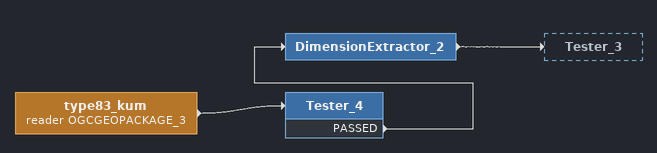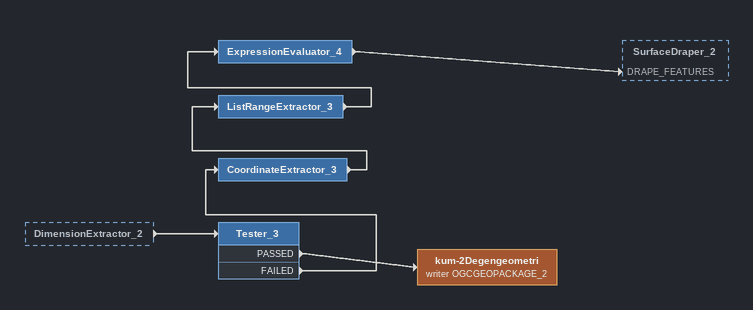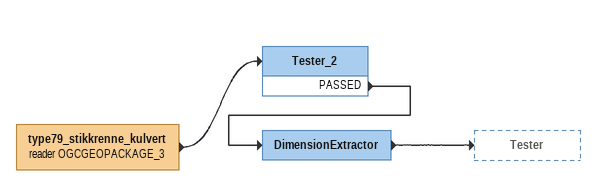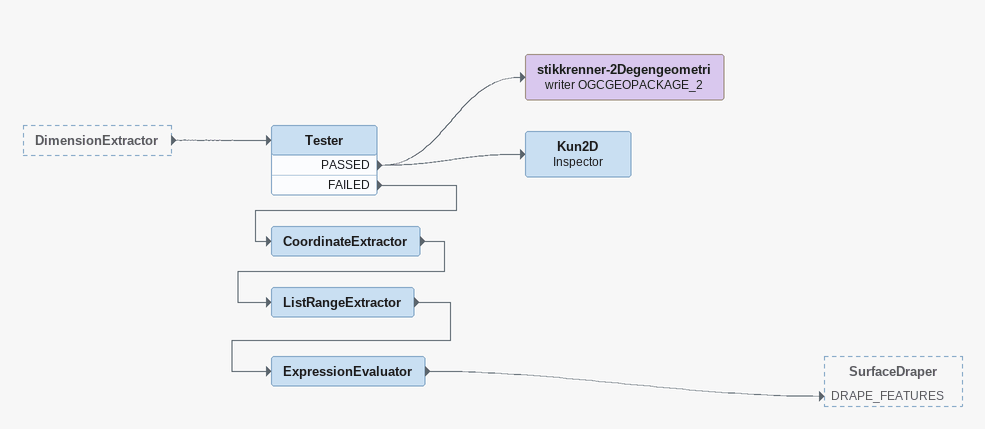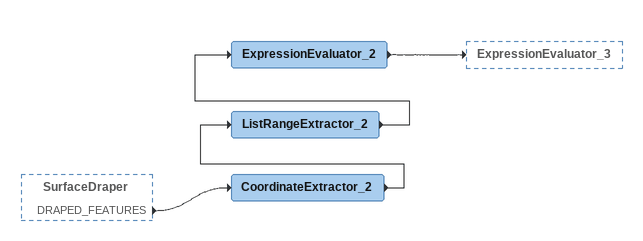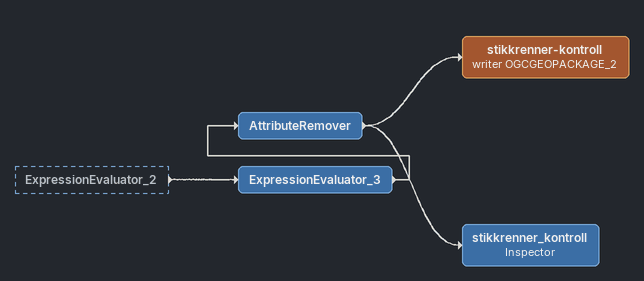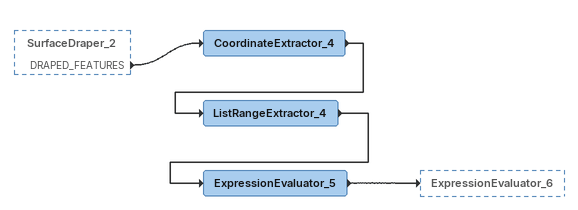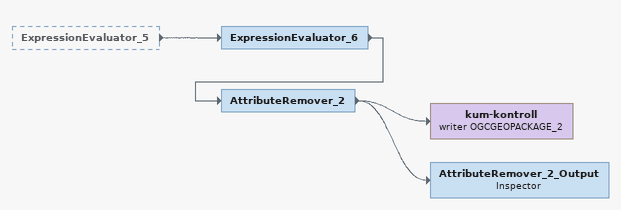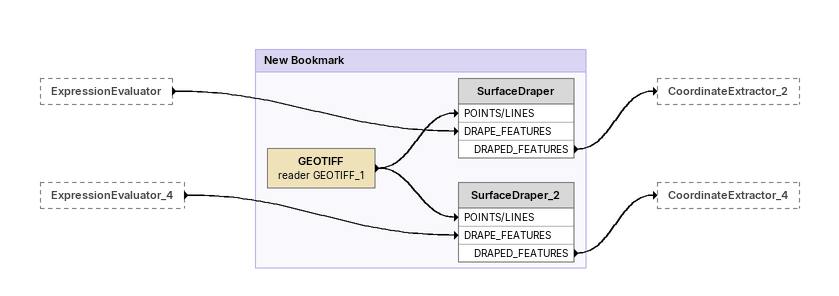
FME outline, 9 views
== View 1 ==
type83_kum (reader OGCGEOPACKAGE_3)
    -> Tester_4
Tester_4
    PASSED -> DimensionExtractor_2
DimensionExtractor_2
    -> Tester_3

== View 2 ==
DimensionExtractor_2 [outside]
    -> Tester_3
Tester_3
    PASSED -> kum-2Degengeometri (writer OGCGEOPACKAGE_2)
    FAILED -> CoordinateExtractor_3
CoordinateExtractor_3
    -> ListRangeExtractor_3
ListRangeExtractor_3
    -> ExpressionEvaluator_4
ExpressionEvaluator_4
    -> SurfaceDraper_2 [DRAPE_FEATURES]
kum-2Degengeometri (writer OGCGEOPACKAGE_2)

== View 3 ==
type79_stikkrenne_kulvert (reader OGCGEOPACKAGE_3)
    -> Tester_2
Tester_2
    PASSED -> DimensionExtractor
DimensionExtractor
    -> Tester

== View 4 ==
DimensionExtractor [outside]
    -> Tester
Tester
    PASSED -> stikkrenner-2Degengeometri (writer OGCGEOPACKAGE_2)
    PASSED -> Kun2D
    FAILED -> CoordinateExtractor
stikkrenner-2Degengeometri (writer OGCGEOPACKAGE_2)
Kun2D: Inspector
CoordinateExtractor
    -> ListRangeExtractor
ListRangeExtractor
    -> ExpressionEvaluator
ExpressionEvaluator
    -> SurfaceDraper [DRAPE_FEATURES]

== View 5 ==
SurfaceDraper [outside]
    DRAPED_FEATURES -> CoordinateExtractor_2
CoordinateExtractor_2
    -> ListRangeExtractor_2
ListRangeExtractor_2
    -> ExpressionEvaluator_2
ExpressionEvaluator_2
    -> ExpressionEvaluator_3

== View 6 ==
ExpressionEvaluator_2 [outside]
    -> ExpressionEvaluator_3
ExpressionEvaluator_3
    -> AttributeRemover
AttributeRemover
    -> stikkrenner_kontroll
    -> stikkrenner-kontroll (writer OGCGEOPACKAGE_2)
stikkrenner-kontroll (writer OGCGEOPACKAGE_2)
stikkrenner_kontroll: Inspector

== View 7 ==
SurfaceDraper_2 [outside]
    DRAPED_FEATURES -> CoordinateExtractor_4
CoordinateExtractor_4
    -> ListRangeExtractor_4
ListRangeExtractor_4
    -> ExpressionEvaluator_5
ExpressionEvaluator_5
    -> ExpressionEvaluator_6

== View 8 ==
ExpressionEvaluator_5 [outside]
    -> ExpressionEvaluator_6
ExpressionEvaluator_6
    -> AttributeRemover_2
AttributeRemover_2
    -> kum-kontroll (writer OGCGEOPACKAGE_2)
    -> AttributeRemover_2_Output
kum-kontroll (writer OGCGEOPACKAGE_2)
AttributeRemover_2_Output: Inspector

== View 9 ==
ExpressionEvaluator [outside]
    -> SurfaceDraper [DRAPE_FEATURES]
ExpressionEvaluator_4 [outside]
    -> SurfaceDraper_2 [DRAPE_FEATURES]

Bookmark: New Bookmark
GEOTIFF (reader GEOTIFF_1)
    -> SurfaceDraper [POINTS/LINES]
    -> SurfaceDraper_2 [POINTS/LINES]
SurfaceDraper
    DRAPED_FEATURES -> CoordinateExtractor_2
SurfaceDraper_2
    DRAPED_FEATURES -> CoordinateExtractor_4
